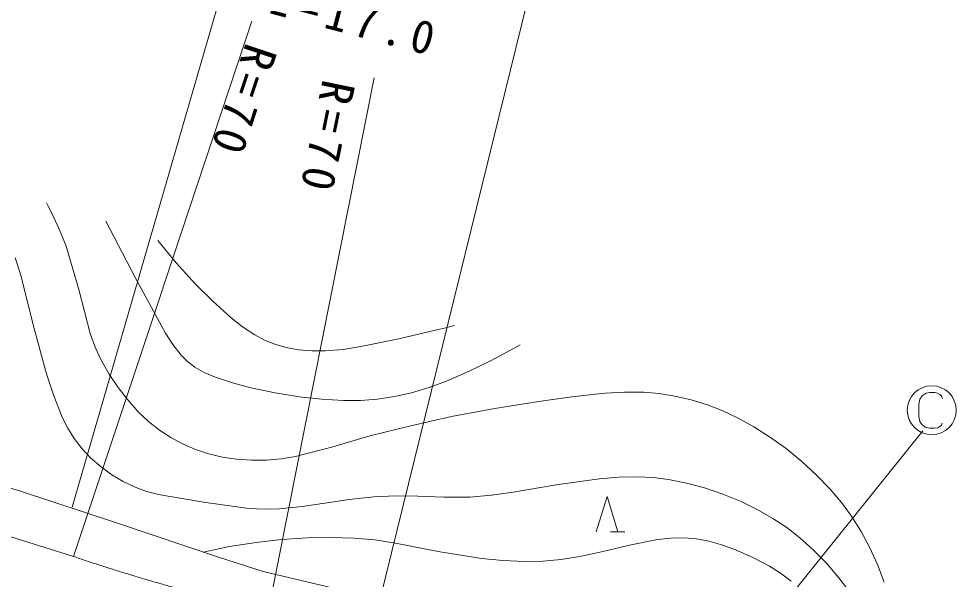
# Model space of a CAD drawing. Units: millimetres, scale not verified. Extents: x 61703 to 701703, y 4439 to 364439.
# Drawn here: x 492310 to 539975, y 293544 to 322015 of the extents above; entities that cross this region are included whole.
import ezdxf

# ---------------------------------------------------------------- set-up
doc = ezdxf.new("R2010")
doc.units = ezdxf.units.MM
doc.header["$LTSCALE"] = 1000
doc.linetypes.add('LONG_DASHED_DOTTED', pattern=[15.25, 12, -1.5, 0.25, -1.5])
doc.layers.add('S-SUV', color=7, linetype='Continuous', lineweight=13)
doc.styles.add('ＭＳ ゴシック', font='')
doc.styles.get('ＭＳ ゴシック').set_extended_font_data('MS Gothic')

msp = doc.modelspace()

# ---------------------------------------------------------------- linework, layer by layer
at = {"layer": 'S-SUV'}
for p, q in [((503590, 326722), (495031, 297209)), ((510693, 292547), (518170, 322918)), ((495096, 294699), (504155, 321890)), ((505005, 291932), (510384, 319007)), ((493803, 312502), (493717, 312672)), ((493884, 312342), (493803, 312502)), ((494332, 311416), (493884, 312342)), ((494724, 310469), (494332, 311416)), ((496736, 311728), (498225, 308870)), ((495363, 308255), (494724, 310469)), ((499384, 310743), (500318, 309622)), ((492130, 309878), (492409, 308985)), ((500318, 309622), (501302, 308535)), ((492409, 308985), (493037, 306473)), ((498225, 308870), (499769, 306037)), ((501302, 308535), (502182, 307663)), ((495944, 306026), (495363, 308255)), ((502182, 307663), (503118, 306821)), ((503118, 306821), (503693, 306363)), ((493037, 306473), (493724, 303980)), ((496199, 305334), (495944, 306026)), ((499769, 306037), (500145, 305461)), ((503693, 306363), (504308, 305952)), ((511637, 305756), (513570, 306211)), ((513570, 306211), (514016, 306320)), ((514016, 306320), (514471, 306432)), ((504308, 305952), (504799, 305689)), ((504799, 305689), (505325, 305477)), ((509697, 305361), (511637, 305756)), ((496506, 304674), (496199, 305334)), ((500145, 305461), (500567, 304927)), ((505325, 305477), (505912, 305311)), ((505912, 305311), (506526, 305201)), ((506526, 305201), (507207, 305143)), ((507207, 305143), (507900, 305145)), ((507900, 305145), (508797, 305222)), ((508797, 305222), (509697, 305361)), ((517057, 305048), (517797, 305447)), ((496905, 303967), (496506, 304674)), ((500567, 304927), (500895, 304600)), ((500895, 304600), (501269, 304313)), ((515202, 304107), (516322, 304662)), ((516322, 304662), (517057, 305048)), ((501269, 304313), (501742, 304043)), ((514065, 303611), (515202, 304107)), ((493724, 303980), (494095, 302867)), ((497358, 303288), (496905, 303967)), ((501742, 304043), (502258, 303818)), ((502258, 303818), (503178, 303518)), ((497851, 302649), (497358, 303288)), ((503178, 303518), (504118, 303274)), ((504118, 303274), (505347, 303013)), ((512281, 303020), (513182, 303287)), ((513182, 303287), (514065, 303611)), ((494095, 302867), (494523, 301776)), ((505347, 303013), (506587, 302810)), ((506587, 302810), (507702, 302684)), ((507702, 302684), (508829, 302617)), ((509689, 302628), (510548, 302699)), ((510548, 302699), (511420, 302830)), ((511420, 302830), (512281, 303020)), ((520427, 302817), (518744, 302576)), ((522112, 302999), (520427, 302817)), ((523100, 303050), (522112, 302999)), ((524078, 303040), (523100, 303050)), ((524875, 302975), (524078, 303040)), ((525665, 302850), (524875, 302975)), ((526505, 302655), (525665, 302850)), ((538125, 302683), (538075, 302433)), ((538244, 302858), (538125, 302683)), ((538444, 302996), (538244, 302858)), ((538638, 303033), (538444, 302996)), ((538881, 303033), (538638, 303033)), ((539025, 302996), (538881, 303033)), ((539144, 302927), (539025, 302996)), ((539231, 302840), (539144, 302927)), ((539281, 302721), (539231, 302840)), ((498387, 302053), (497851, 302649)), ((508829, 302617), (509689, 302628)), ((516521, 302218), (514318, 301803)), ((518744, 302576), (516521, 302218)), ((527321, 302404), (526505, 302655)), ((528110, 302102), (527321, 302404)), ((538075, 302433), (538075, 301821)), ((494523, 301776), (494799, 301221)), ((498909, 301557), (498387, 302053)), ((514318, 301803), (512236, 301344)), ((528861, 301750), (528110, 302102)), ((529691, 301291), (528861, 301750)), ((538075, 301821), (538125, 301558)), ((499464, 301113), (498909, 301557)), ((512236, 301344), (510155, 300823)), ((530484, 300785), (529691, 301291)), ((538125, 301558), (538219, 301402)), ((538219, 301402), (538400, 301271)), ((538400, 301271), (538625, 301221)), ((539044, 301240), (539138, 301296)), ((539138, 301296), (539225, 301377)), ((539225, 301377), (539263, 301465)), ((494799, 301221), (495132, 300688)), ((500034, 300741), (499464, 301113)), ((510155, 300823), (508282, 300274)), ((526111, 285948), (538278, 301083)), ((531322, 300179), (530484, 300785)), ((538625, 301221), (538863, 301221)), ((538863, 301221), (539044, 301240)), ((495132, 300688), (495534, 300176)), ((500636, 300420), (500034, 300741)), ((501291, 300140), (500636, 300420)), ((495534, 300176), (495983, 299702)), ((501958, 299919), (501291, 300140)), ((502672, 299749), (501958, 299919)), ((508282, 300274), (506385, 299781)), ((532125, 299522), (531322, 300179)), ((487080, 299587), (492342, 298035)), ((495983, 299702), (496493, 299254)), ((503389, 299640), (502672, 299749)), ((504149, 299585), (503389, 299640)), ((504899, 299591), (504149, 299585)), ((505644, 299656), (504899, 299591)), ((506385, 299781), (505644, 299656)), ((532873, 298836), (532125, 299522)), ((496493, 299254), (497039, 298854)), ((497039, 298854), (497612, 298510)), ((497612, 298510), (498221, 298214)), ((519631, 298332), (521836, 298645)), ((521836, 298645), (522801, 298726)), ((522801, 298726), (523779, 298746)), ((523779, 298746), (524566, 298708)), ((524566, 298708), (525347, 298610)), ((525347, 298610), (526259, 298426)), ((526259, 298426), (527168, 298181)), ((533568, 298116), (532873, 298836)), ((492342, 298035), (497382, 296370)), ((498221, 298214), (498799, 298002)), ((498799, 298002), (499407, 297845)), ((516342, 297808), (517442, 297960)), ((517442, 297960), (519631, 298332)), ((527168, 298181), (528113, 297860)), ((534138, 297446), (533568, 298116)), ((499407, 297845), (501707, 297461)), ((501707, 297461), (504015, 297138)), ((507873, 297403), (509113, 297597)), ((509113, 297597), (510363, 297731)), ((510363, 297731), (511482, 297776)), ((511482, 297776), (512604, 297761)), ((512604, 297761), (513923, 297708)), ((513923, 297708), (515239, 297716)), ((515239, 297716), (516342, 297808)), ((521674, 295946), (522223, 297741)), ((522223, 297741), (522772, 295946)), ((528113, 297860), (529036, 297484)), ((529036, 297484), (529854, 297086)), ((534654, 296746), (534138, 297446)), ((504015, 297138), (504788, 297098)), ((504788, 297098), (505573, 297118)), ((505573, 297118), (506726, 297231)), ((506726, 297231), (507873, 297403)), ((529854, 297086), (530654, 296630)), ((530654, 296630), (531356, 296168)), ((535139, 295973), (534654, 296746)), ((497382, 296370), (502462, 294660)), ((531356, 296168), (532029, 295651)), ((504383, 295418), (505675, 295561)), ((505675, 295561), (506983, 295645)), ((506983, 295645), (508175, 295669)), ((508175, 295669), (509364, 295633)), ((509364, 295633), (510418, 295538)), ((510418, 295538), (511464, 295383)), ((522398, 295946), (523118, 295946)), ((523355, 295272), (524790, 295559)), ((524790, 295559), (525464, 295632)), ((525464, 295632), (526150, 295646)), ((526150, 295646), (526772, 295591)), ((526772, 295591), (527389, 295477)), ((532029, 295651), (532708, 295036)), ((535572, 295170), (535139, 295973)), ((501686, 294921), (503023, 295198)), ((503023, 295198), (504383, 295418)), ((511464, 295383), (513641, 294960)), ((521939, 294928), (523355, 295272)), ((527389, 295477), (528115, 295273)), ((528115, 295273), (528829, 295009)), ((535973, 294295), (535572, 295170)), ((502462, 294660), (504735, 293940)), ((513641, 294960), (515841, 294595)), ((515841, 294595), (516924, 294492)), ((519884, 294544), (520919, 294707)), ((520919, 294707), (521939, 294928)), ((528829, 295009), (529669, 294634)), ((529669, 294634), (530473, 294210)), ((532708, 295036), (533353, 294369)), ((516924, 294492), (518024, 294448)), ((518024, 294448), (518956, 294466)), ((518956, 294466), (519884, 294544)), ((530473, 294210), (531040, 293853)), ((533353, 294369), (534010, 293610)), ((536318, 293396), (535973, 294295)), ((504735, 293940), (510945, 292477)), ((531040, 293853), (531577, 293444)), ((534010, 293610), (534621, 292813))]:
    msp.add_line(p, q, dxfattribs=at)
at = {"layer": 'S-SUV', "linetype": 'LONG_DASHED_DOTTED'}
msp.add_line((487593, 297041), (495096, 294699), dxfattribs=at)
at = {"layer": 'S-SUV'}
msp.add_circle((538731, 302127), 1244, dxfattribs=at)
at = {"layer": 'S-SUV', "linetype": 'LONG_DASHED_DOTTED'}
msp.add_arc((524879, 382236), 92465, 251.20985, 257.58847, dxfattribs=at)

# ---------------------------------------------------------------- texts
at = {"layer": 'S-SUV', "char_height": 1686, "attachment_point": 7, "style": 'ＭＳ ゴシック'}
for s, insert, rotation in [('\\T1.3;L=17.0', (504864, 322317), 345.2), ('\\T1.3;R=70', (503847, 320875), 251.6), ('\\T1.3;R=70', (507747, 319010), 258.4)]:
    msp.add_mtext(s, dxfattribs=dict(at, insert=insert, rotation=rotation))

doc.saveas('drawing.dxf')
